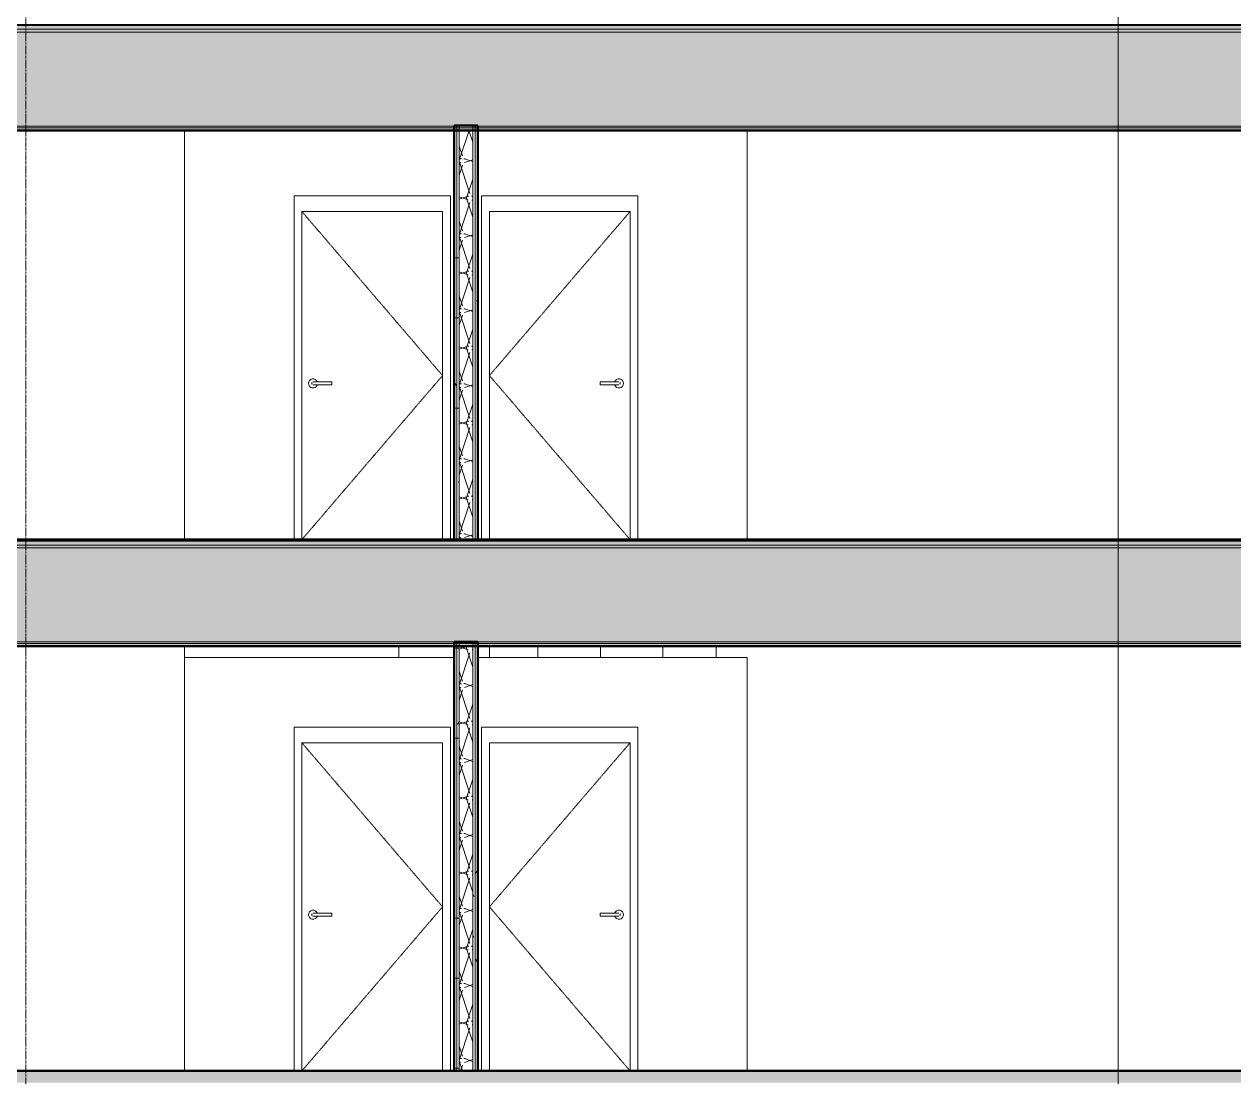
# Model space of a CAD drawing. Header units: inches. Extents: x -4168 to 1483, y -300 to 637.
# Drawn here: x -2827.8 to -2518.2, y -1.5 to 267.9 of the extents above; entities that cross this region are included whole.
import ezdxf

# ---------------------------------------------------------------- set-up
doc = ezdxf.new("R2010")
doc.units = ezdxf.units.IN
doc.header["$MEASUREMENT"] = 0
doc.linetypes.add('Dash 1_16_', pattern=[0.125, 0.0625, -0.0625])
doc.linetypes.add('Grid Line 1_2_', pattern=[0.875, 0.5, -0.125, 0.125, -0.125])
for name, color, linetype, lineweight in [('0-1', 7, 'Continuous', 5), ('0-3', 10, 'Continuous', 13), ('A-DOOR-1', 7, 'Dash 1_16_', 9), ('A-DOOR-2', 7, 'Continuous', 9), ('A-DOOR-FRAM-1', 7, 'Continuous', 9), ('A-FLOR-2', 8, 'Continuous', 5), ('A-FLOR-3', 251, 'Continuous', 5), ('A-FLOR-7', 192, 'Continuous', 50), ('A-FLOR-LEVL-1', 51, 'Grid Line 1_2_', 9), ('A-FLOR-MCUT', 51, 'Continuous', 13), ('A-FLOR-PATT-2', 8, 'Continuous', 9), ('A-WALL-2', 10, 'Continuous', 13), ('A-WALL-PATT-1', 7, 'Continuous', 9), ('A-WALL-PATT-2', 253, 'Continuous', 9), ('A-WALL-PATT-3', 55, 'Continuous', 9), ('G-ANNO-SYMB-1', 111, 'Continuous', 9), ('I-WALL-1', 250, 'Continuous', 50), ('I-WALL-2', 135, 'Continuous', 13), ('S-GRID-1', 1, 'Grid Line 1_2_', 9)]:
    doc.layers.add(name, color=color, linetype=linetype, lineweight=lineweight)
pattern_1 = [(0, (-3769.654, 146.633), (30.72, 7.68), [1.267, -21.773, 1.267, -21.773, -122.88]), (0, (-3769.654, 146.633), (30.72, 7.68), [-46.08, 1.267, -44.813, 1.267, -21.773, -53.76]), (0, (-3769.654, 146.633), (30.72, 7.68), [-115.2, 1.267, -14.093, 1.267, -37.133]), (120, (-3758.134, 150.473), (-22.011075, 22.7643), [1.267, -21.773, 1.267, -21.773, -122.88]), (120, (-3758.134, 150.473), (-22.011075, 22.7643), [-46.08, 1.267, -44.813, 1.267, -21.773, -53.76]), (120, (-3758.134, 150.473), (-22.011075, 22.7643), [-115.2, 1.267, -14.093, 1.267, -37.133]), (240, (-3754.294, 165.833), (-8.708925, -30.4443), [1.267, -21.773, 1.267, -21.773, -122.88]), (240, (-3754.294, 165.833), (-8.708925, -30.4443), [-46.08, 1.267, -44.813, 1.267, -21.773, -53.76]), (240, (-3754.294, 165.833), (-8.708925, -30.4443), [-115.2, 1.267, -14.093, 1.267, -37.133])]
pattern_2 = [(161.57, (-3769.174, 147.113), (-3.8399538, -1.54e-05), [0, -27.322, 3.034, 0]), (18.43, (-3770.134, 147.113), (-3.8399538, 1.54e-05), [0, -27.322, 3.034, 0]), (108.43, (-3769.174, 147.113), (1.919622, -9.6005246), [9.106, -21.25]), (71.57, (-3770.134, 147.113), (1.919622, 9.6005246), [9.106, -21.25])]
pattern_3 = [(0, (-3769.654, 146.633), (15.36, 3.84), [1.267, -10.253, 1.267, -10.253, -61.44]), (0, (-3769.654, 146.633), (15.36, 3.84), [-23.04, 1.267, -21.773, 1.267, -10.253, -26.88]), (0, (-3769.654, 146.633), (15.36, 3.84), [-57.6, 1.267, -6.413, 1.267, -17.933]), (120, (-3763.894, 148.553), (-11.0055376, 11.38215), [1.267, -10.253, 1.267, -10.253, -61.44]), (120, (-3763.894, 148.553), (-11.0055376, 11.38215), [-23.04, 1.267, -21.773, 1.267, -10.253, -26.88]), (120, (-3763.894, 148.553), (-11.0055376, 11.38215), [-57.6, 1.267, -6.413, 1.267, -17.933]), (240, (-3761.974, 156.233), (-4.3544624, -15.22215), [1.267, -10.253, 1.267, -10.253, -61.44]), (240, (-3761.974, 156.233), (-4.3544624, -15.22215), [-23.04, 1.267, -21.773, 1.267, -10.253, -26.88]), (240, (-3761.974, 156.233), (-4.3544624, -15.22215), [-57.6, 1.267, -6.413, 1.267, -17.933])]
pattern_4 = [(0, (-3769.654, 146.633), (0, 4.798), []), (315, (-3769.654, 146.633), (4.7984266, 0), [6.786, -6.786]), (45, (-3769.654, 146.633), (4.7984266, 0), [6.786, -6.786])]

# ---------------------------------------------------------------- blocks, each defined once
blk = doc.blocks.new('HOLLOW METAL - UNIT DOOR-2125825-BUILDING SECTION - NORTH_SOUTH THRU PARKING RAMP - LOOKING WEST')
at = {"layer": 'A-DOOR-1'}
for p, q in [((-2672.72, 352), (-2708.72, 310)), ((-2708.72, 310), (-2672.72, 268))]:
    blk.add_line(p, q, dxfattribs=at)
at = {"layer": 'A-DOOR-2'}
for p, q in [((-2672.72, 352), (-2708.72, 352)), ((-2708.72, 352), (-2708.72, 268)), ((-2672.72, 268), (-2672.72, 352)), ((-2676.27, 308.39), (-2680.4, 308.39)), ((-2680.4, 308), (-2680.4, 308.39)), ((-2680.4, 307.61), (-2680.4, 308)), ((-2680.4, 307.61), (-2676.27, 307.61))]:
    blk.add_line(p, q, dxfattribs=at)
at = {"layer": 'A-DOOR-2', "flags": 128}
for points in [[(-2675.68, 308.39), (-2675.68, 308.39), (-2675.68, 308.39), (-2675.68, 308.39), (-2675.68, 308.39), (-2675.69, 308.39), (-2675.69, 308.39), (-2675.7, 308.39), (-2675.71, 308.39), (-2675.71, 308.39), (-2675.72, 308.39), (-2675.73, 308.39), (-2675.74, 308.39), (-2675.75, 308.39), (-2675.77, 308.39), (-2675.78, 308.39), (-2675.79, 308.39), (-2675.81, 308.39), (-2675.82, 308.39), (-2675.84, 308.39), (-2675.86, 308.39), (-2675.87, 308.39), (-2675.89, 308.39), (-2675.91, 308.39), (-2675.93, 308.39), (-2675.95, 308.39), (-2675.97, 308.39), (-2675.99, 308.39), (-2676.01, 308.39), (-2676.03, 308.39), (-2676.05, 308.39), (-2676.08, 308.39), (-2676.1, 308.39), (-2676.12, 308.39), (-2676.14, 308.39), (-2676.17, 308.39), (-2676.19, 308.39), (-2676.21, 308.39), (-2676.24, 308.39), (-2676.26, 308.39), (-2676.27, 308.39)], [(-2676.27, 307.61), (-2676.24, 307.61), (-2676.22, 307.61), (-2676.2, 307.61), (-2676.17, 307.61), (-2676.15, 307.61), (-2676.13, 307.61), (-2676.1, 307.61), (-2676.08, 307.61), (-2676.06, 307.61), (-2676.04, 307.61), (-2676.02, 307.61), (-2675.99, 307.61), (-2675.97, 307.61), (-2675.95, 307.61), (-2675.93, 307.61), (-2675.91, 307.61), (-2675.9, 307.61), (-2675.88, 307.61), (-2675.86, 307.61), (-2675.84, 307.61), (-2675.83, 307.61), (-2675.81, 307.61), (-2675.8, 307.61), (-2675.78, 307.61), (-2675.77, 307.61), (-2675.76, 307.61), (-2675.75, 307.61), (-2675.74, 307.61), (-2675.73, 307.61), (-2675.72, 307.61), (-2675.71, 307.61), (-2675.7, 307.61), (-2675.7, 307.61), (-2675.69, 307.61), (-2675.69, 307.61), (-2675.68, 307.61), (-2675.68, 307.61), (-2675.68, 307.61), (-2675.68, 307.61)]]:
    blk.add_lwpolyline(points, dxfattribs=at)
at = {"layer": 'A-DOOR-2'}
for centre, radius, start, end in [((-2675.58, 308), 1.18, 0, 160.3657), ((-2675.58, 308), 1.18, 199.5633, 0), ((-2675.68, 308), 0.394, 75, 90), ((-2675.68, 308), 0.394, 270, 285), ((-2675.68, 308), 0.394, 0, 30), ((-2675.68, 308), 0.394, 330, 0)]:
    blk.add_arc(centre, radius, start, end, dxfattribs=at)
at = {"layer": 'A-DOOR-FRAM-1'}
for p, q in [((-2710.72, 356), (-2710.72, 268)), ((-2670.72, 356), (-2710.72, 356)), ((-2670.72, 268), (-2670.72, 356)), ((-2708.72, 352), (-2708.72, 268)), ((-2708.72, 352), (-2672.72, 352)), ((-2672.72, 352), (-2672.72, 268))]:
    blk.add_line(p, q, dxfattribs=at)
blk = doc.blocks.new('HOLLOW METAL - UNIT DOOR-2125824-BUILDING SECTION - NORTH_SOUTH THRU PARKING RAMP - LOOKING WEST')
at = {"layer": 'A-DOOR-1'}
for p, q in [((-2756.72, 352), (-2720.72, 310)), ((-2720.72, 310), (-2756.72, 268))]:
    blk.add_line(p, q, dxfattribs=at)
at = {"layer": 'A-DOOR-2'}
for p, q in [((-2756.72, 352), (-2756.72, 268)), ((-2720.72, 352), (-2756.72, 352)), ((-2720.72, 268), (-2720.72, 352)), ((-2749.05, 308.39), (-2753.18, 308.39)), ((-2753.18, 307.61), (-2749.05, 307.61)), ((-2749.05, 308.39), (-2749.05, 308)), ((-2749.05, 308), (-2749.05, 307.61))]:
    blk.add_line(p, q, dxfattribs=at)
at = {"layer": 'A-DOOR-2', "flags": 128}
for points in [[(-2753.18, 308.39), (-2753.2, 308.39), (-2753.23, 308.39), (-2753.25, 308.39), (-2753.27, 308.39), (-2753.3, 308.39), (-2753.32, 308.39), (-2753.34, 308.39), (-2753.37, 308.39), (-2753.39, 308.39), (-2753.41, 308.39), (-2753.43, 308.39), (-2753.45, 308.39), (-2753.47, 308.39), (-2753.49, 308.39), (-2753.51, 308.39), (-2753.53, 308.39), (-2753.55, 308.39), (-2753.57, 308.39), (-2753.59, 308.39), (-2753.6, 308.39), (-2753.62, 308.39), (-2753.64, 308.39), (-2753.65, 308.39), (-2753.66, 308.39), (-2753.68, 308.39), (-2753.69, 308.39), (-2753.7, 308.39), (-2753.71, 308.39), (-2753.72, 308.39), (-2753.73, 308.39), (-2753.74, 308.39), (-2753.75, 308.39), (-2753.75, 308.39), (-2753.76, 308.39), (-2753.76, 308.39), (-2753.77, 308.39), (-2753.77, 308.39), (-2753.77, 308.39), (-2753.77, 308.39)], [(-2753.77, 307.61), (-2753.77, 307.61), (-2753.77, 307.61), (-2753.77, 307.61), (-2753.76, 307.61), (-2753.76, 307.61), (-2753.75, 307.61), (-2753.75, 307.61), (-2753.74, 307.61), (-2753.73, 307.61), (-2753.72, 307.61), (-2753.71, 307.61), (-2753.7, 307.61), (-2753.69, 307.61), (-2753.68, 307.61), (-2753.67, 307.61), (-2753.65, 307.61), (-2753.64, 307.61), (-2753.62, 307.61), (-2753.61, 307.61), (-2753.59, 307.61), (-2753.57, 307.61), (-2753.56, 307.61), (-2753.54, 307.61), (-2753.52, 307.61), (-2753.5, 307.61), (-2753.48, 307.61), (-2753.46, 307.61), (-2753.44, 307.61), (-2753.42, 307.61), (-2753.39, 307.61), (-2753.37, 307.61), (-2753.35, 307.61), (-2753.33, 307.61), (-2753.3, 307.61), (-2753.28, 307.61), (-2753.26, 307.61), (-2753.23, 307.61), (-2753.21, 307.61), (-2753.19, 307.61), (-2753.18, 307.61)]]:
    blk.add_lwpolyline(points, dxfattribs=at)
at = {"layer": 'A-DOOR-2'}
for centre, radius, start, end in [((-2753.87, 308), 1.18, 19.6343, 180), ((-2753.87, 308), 1.18, 180, 340.4367), ((-2753.77, 308), 0.394, 150, 180), ((-2753.77, 308), 0.394, 180, 210), ((-2753.77, 308), 0.394, 90, 105), ((-2753.77, 308), 0.394, 255, 270)]:
    blk.add_arc(centre, radius, start, end, dxfattribs=at)
at = {"layer": 'A-DOOR-FRAM-1'}
for p, q in [((-2758.72, 356), (-2758.72, 268)), ((-2718.72, 356), (-2758.72, 356)), ((-2718.72, 268), (-2718.72, 356)), ((-2756.72, 268), (-2756.72, 352)), ((-2756.72, 352), (-2720.72, 352)), ((-2720.72, 268), (-2720.72, 352))]:
    blk.add_line(p, q, dxfattribs=at)
blk = doc.blocks.new('CTR - 1st Phase - Common Walls_rvt-1-BUILDING SECTION - NORTH_SOUTH THRU PARKING RAMP - LOOKING WEST')
at = {"layer": 'A-WALL-PATT-1'}
h = blk.add_hatch(dxfattribs=at)
h.set_pattern_fill('FP_1', color=256, style=0, pattern_type=2)
h.set_pattern_definition(pattern_1)
h.paths.add_polyline_path([(-2717.1, 136), (-2717.1, 240.75), (-2717.72, 240.75), (-2717.72, 136)], flags=0)
h = blk.add_hatch(dxfattribs=at)
h.set_pattern_fill('FP_1', color=256, style=0, pattern_type=2)
h.set_pattern_definition(pattern_1)
h.paths.add_polyline_path([(-2717.1, 136), (-2716.47, 136), (-2716.47, 240.75), (-2717.1, 240.75), (-2717.1, 160.21)], flags=0)
h = blk.add_hatch(dxfattribs=at)
h.set_pattern_fill('FP_1', color=256, style=0, pattern_type=2)
h.set_pattern_definition(pattern_1)
h.paths.add_polyline_path([(-2711.72, 136), (-2711.72, 240.75), (-2712.35, 240.75), (-2712.35, 136)], flags=0)
h = blk.add_hatch(dxfattribs=at)
h.set_pattern_fill('FP_1', color=256, style=0, pattern_type=2)
h.set_pattern_definition(pattern_1)
h.paths.add_polyline_path([(-2717.1, 0), (-2717.1, 108.75), (-2717.72, 108.75), (-2717.72, 0)], flags=0)
h = blk.add_hatch(dxfattribs=at)
h.set_pattern_fill('FP_1', color=256, style=0, pattern_type=2)
h.set_pattern_definition(pattern_1)
h.paths.add_polyline_path([(-2717.1, 0), (-2716.47, 0), (-2716.47, 108.75), (-2717.1, 108.75), (-2717.1, 3.03)], flags=0)
h = blk.add_hatch(dxfattribs=at)
h.set_pattern_fill('FP_1', color=256, style=0, pattern_type=2)
h.set_pattern_definition(pattern_1)
h.paths.add_polyline_path([(-2712.35, 0), (-2712.35, 108.75), (-2712.97, 108.72), (-2712.97, 0)], flags=0)
h = blk.add_hatch(dxfattribs=at)
h.set_pattern_fill('FP_1', color=256, style=0, pattern_type=2)
h.set_pattern_definition(pattern_1)
h.paths.add_polyline_path([(-2712.32, 0), (-2711.72, 0), (-2711.72, 108.75), (-2712.35, 108.74), (-2712.35, 0)], flags=0)
at = {"layer": 'A-WALL-PATT-2'}
h = blk.add_hatch(dxfattribs=at)
h.set_pattern_fill('FP_4', color=256, style=0, pattern_type=2)
h.set_pattern_definition(pattern_2)
h.paths.add_polyline_path([(-2712.97, 136), (-2712.97, 240.75), (-2716.47, 240.75), (-2716.47, 136)], flags=0)
h = blk.add_hatch(dxfattribs=at)
h.set_pattern_fill('FP_4', color=256, style=0, pattern_type=2)
h.set_pattern_definition(pattern_2)
h.paths.add_polyline_path([(-2712.97, 0), (-2712.97, 108.75), (-2716.47, 108.75), (-2716.47, 0)], flags=0)
at = {"layer": 'A-WALL-2'}
for p, q in [((-2717.1, 242), (-2717.1, 136)), ((-2716.47, 242), (-2716.47, 136)), ((-2712.97, 242), (-2712.97, 136)), ((-2712.35, 242), (-2712.35, 136)), ((-2717.1, 0), (-2717.1, 109.87)), ((-2716.47, 0), (-2716.47, 109.87)), ((-2712.97, 0), (-2712.97, 109.87)), ((-2712.35, 0), (-2712.35, 109.87))]:
    blk.add_line(p, q, dxfattribs=at)
at = {"layer": 'I-WALL-1'}
for p, q in [((-2717.72, 242), (-2717.72, 136)), ((-2711.72, 242), (-2717.72, 242)), ((-2711.72, 136), (-2711.72, 242)), ((-2717.72, 136), (-2711.72, 136)), ((-2717.72, 109.87), (-2717.72, 0)), ((-2711.72, 109.87), (-2717.72, 109.87)), ((-2711.72, 0), (-2711.72, 109.87)), ((-2717.72, 0), (-2711.72, 0))]:
    blk.add_line(p, q, dxfattribs=at)
at = {"layer": 'I-WALL-2'}
for p, q in [((-2786.72, 240.75), (-2786.72, 136)), ((-2642.72, 136), (-2642.72, 240.75)), ((-2758.72, 136), (-2758.72, 224)), ((-2758.72, 224), (-2718.72, 224)), ((-2718.72, 224), (-2718.72, 136)), ((-2710.72, 136), (-2710.72, 224)), ((-2710.72, 224), (-2670.72, 224)), ((-2670.72, 224), (-2670.72, 136)), ((-2786.72, 105.87), (-2786.72, 108.75)), ((-2731.92, 108.75), (-2731.92, 105.87)), ((-2708.66, 108.75), (-2708.66, 105.87)), ((-2650.72, 108.75), (-2650.72, 105.87)), ((-2717.72, 105.87), (-2786.72, 105.87)), ((-2786.72, 105.87), (-2786.72, 0)), ((-2642.72, 105.87), (-2711.72, 105.87)), ((-2642.72, 0), (-2642.72, 105.87)), ((-2758.72, 0), (-2758.72, 88)), ((-2758.72, 88), (-2718.72, 88)), ((-2718.72, 88), (-2718.72, 0)), ((-2710.72, 0), (-2710.72, 88)), ((-2710.72, 88), (-2670.72, 88)), ((-2670.72, 88), (-2670.72, 0))]:
    blk.add_line(p, q, dxfattribs=at)
at = {"layer": '0-3'}
for name, p in [('HOLLOW METAL - UNIT DOOR-2125824-BUILDING SECTION - NORTH_SOUTH THRU PARKING RAMP - LOOKING WEST', (0, -132)), ('HOLLOW METAL - UNIT DOOR-2125825-BUILDING SECTION - NORTH_SOUTH THRU PARKING RAMP - LOOKING WEST', (0, -132)), ('HOLLOW METAL - UNIT DOOR-2125824-BUILDING SECTION - NORTH_SOUTH THRU PARKING RAMP - LOOKING WEST', (0, -268)), ('HOLLOW METAL - UNIT DOOR-2125825-BUILDING SECTION - NORTH_SOUTH THRU PARKING RAMP - LOOKING WEST', (0, -268))]:
    blk.add_blockref(name, p, dxfattribs=at)
blk = doc.blocks.new('CTR - 1st Phase -Stairs _ Elevators_rvt-1-BUILDING SECTION - NORTH_SOUTH THRU PARKING RAMP - LOOKING WEST')
at = {"layer": 'A-WALL-PATT-3'}
h = blk.add_hatch(dxfattribs=at)
h.set_pattern_fill('FP_19', color=256, style=0, pattern_type=2)
h.set_pattern_definition([(0, (-2640.324, 0), (0, 8), []), (90, (-2640.324, 0), (-8, 8), [8, -8])])
h.paths.add_polyline_path([(-2650.72, 105.87), (-2650.72, 108.75), (-2708.66, 108.75), (-2708.66, 105.87), (-2664.28, 105.87)], flags=0)

msp = doc.modelspace()

# ---------------------------------------------------------------- hatches: boundary and pattern name
at = {"layer": 'A-FLOR-2'}
h = msp.add_hatch(color=256, dxfattribs=at)
h.paths.add_polyline_path([(-2076.1737, 267.625), (-2076.1737, 267.875), (-3408.6737, 267.875), (-3408.6737, 267.625), (-2127.9861, 267.625)], flags=0)
h.paths.add_polyline_path([(-3857.9737, 267.625), (-3479.2237, 267.625), (-3479.2237, 267.875), (-3857.9737, 267.875)], flags=0)
msp.add_hatch(color=256, dxfattribs=at).paths.add_polyline_path([(-3203.3237, 135.625), (-2076.1737, 135.625), (-2076.1737, 135.875), (-3203.3237, 135.875)], flags=0)
at = {"layer": 'A-FLOR-3'}
h = msp.add_hatch(color=256, dxfattribs=at)
h.paths.add_polyline_path([(-2077.7086, 241.375), (-2076.7987, 241.375), (-2076.7987, 241.875), (-3408.6737, 241.875), (-3408.6737, 241.375), (-2094.4678, 241.375)], flags=0)
h.paths.add_polyline_path([(-3850.4304, 241.375), (-3484.6737, 241.3823), (-3484.6737, 241.875), (-3851.8487, 241.875), (-3851.8487, 241.375)], flags=0)
h.paths.add_polyline_path([(-3481.1737, 241.375), (-3479.2237, 241.375), (-3479.2237, 241.875), (-3481.1737, 241.875), (-3481.1737, 241.3776)], flags=0)
msp.add_hatch(color=256, dxfattribs=at).paths.add_polyline_path([(-2106.1732, 109.375), (-2105.4487, 109.375), (-2105.4487, 109.875), (-3203.3237, 109.875), (-3203.3237, 109.375), (-2127.9861, 109.375)], flags=0)
at = {"layer": 'A-FLOR-PATT-2'}
h = msp.add_hatch(dxfattribs=at)
h.set_pattern_fill('FP_2', color=256, style=0, pattern_type=2)
h.set_pattern_definition(pattern_3)
h.paths.add_polyline_path([(-3857.9737, 266.625), (-3479.2237, 266.625), (-3479.2237, 267.625), (-3857.9737, 267.625)], flags=0)
h.paths.add_polyline_path([(-2076.1737, 266.625), (-2076.1737, 267.625), (-3408.6737, 267.625), (-3408.6737, 266.625), (-2127.9861, 266.625)], flags=0)
h = msp.add_hatch(dxfattribs=at)
h.set_pattern_fill('FP_3', color=256, style=0, pattern_type=2)
h.set_pattern_definition(pattern_4)
h.paths.add_polyline_path([(-2127.9861, 265.875), (-2070.6737, 265.875), (-2070.6737, 266.625), (-3408.6737, 266.625), (-3408.6737, 265.875), (-2195.0229, 265.875)], flags=0)
h.paths.add_polyline_path([(-3857.9737, 265.875), (-3479.2237, 265.875), (-3479.2237, 266.625), (-3857.9737, 266.625)], flags=0)
h = msp.add_hatch(dxfattribs=at)
h.set_pattern_fill('FP_4', color=256, style=0, pattern_type=2)
h.set_pattern_definition(pattern_2)
h.paths.add_polyline_path([(-2999.4639, 241.875), (-2070.6737, 241.875), (-2070.6737, 265.875), (-3408.6737, 265.875), (-3408.6737, 241.875), (-3066.5006, 241.875)], flags=0)
h.paths.add_polyline_path([(-3854.1824, 241.875), (-3479.2237, 241.875), (-3479.2237, 265.875), (-3857.9737, 265.875), (-3857.9737, 241.875)], flags=0)
h = msp.add_hatch(dxfattribs=at)
h.set_pattern_fill('FP_1', color=256, style=0, pattern_type=2)
h.set_pattern_definition(pattern_1)
h.paths.add_polyline_path([(-3479.2237, 240.75), (-3479.2237, 241.375), (-3481.1737, 241.375), (-3481.1737, 240.75)], flags=0)
h.paths.add_polyline_path([(-2492.6917, 240.75), (-2076.7987, 240.75), (-2076.7987, 241.375), (-3408.6737, 241.375), (-3408.6737, 240.75), (-2497.7749, 240.75)], flags=0)
h.paths.add_polyline_path([(-3484.6737, 240.75), (-3484.6737, 241.375), (-3851.8487, 241.375), (-3851.8487, 240.75), (-3485.9237, 240.75)], flags=0)
h = msp.add_hatch(dxfattribs=at)
h.set_pattern_fill('FP_2', color=256, style=0, pattern_type=2)
h.set_pattern_definition(pattern_3)
h.paths.add_polyline_path([(-3203.3237, 134.625), (-2076.1737, 134.625), (-2076.1737, 135.625), (-3203.3237, 135.625)], flags=0)
h = msp.add_hatch(dxfattribs=at)
h.set_pattern_fill('FP_3', color=256, style=0, pattern_type=2)
h.set_pattern_definition(pattern_4)
h.paths.add_polyline_path([(-2094.4678, 133.875), (-2070.6737, 133.875), (-2070.705, 134.625), (-3203.3237, 134.625), (-3203.3237, 133.875), (-2127.9861, 133.875)], flags=0)
h = msp.add_hatch(dxfattribs=at)
h.set_pattern_fill('FP_4', color=256, style=0, pattern_type=2)
h.set_pattern_definition(pattern_2)
h.paths.add_polyline_path([(-2463.1699, 109.875), (-2070.6737, 109.875), (-2070.6737, 133.875), (-3203.3237, 133.875), (-3203.3237, 109.875), (-2530.2066, 109.875)], flags=0)
h = msp.add_hatch(dxfattribs=at)
h.set_pattern_fill('FP_1', color=256, style=0, pattern_type=2)
h.set_pattern_definition(pattern_1)
h.paths.add_polyline_path([(-3200.5741, 108.75), (-2105.4487, 108.75), (-2105.4487, 109.375), (-3203.3237, 109.375), (-3203.3237, 108.75)], flags=0)
h = msp.add_hatch(dxfattribs=at)
h.set_pattern_fill('FP_2', color=256, style=0, pattern_type=2)
h.set_pattern_definition(pattern_3)
h.paths.add_polyline_path([(-2650.7237, -3), (-2099.3237, -3), (-2099.3237, 0), (-3212.3737, 0), (-3212.3737, -3), (-2664.2801, -3)], flags=0)

# ---------------------------------------------------------------- linework, layer by layer
at = {"layer": 'A-FLOR-7'}
for p, q in [((-3408.6737, 240.75), (-2076.7987, 240.75)), ((-2076.7987, 136), (-3852.4737, 136)), ((-3203.3237, 108.75), (-2105.4487, 108.75)), ((-2105.4487, 0), (-3212.3737, 0))]:
    msp.add_line(p, q, dxfattribs=at)
at = {"layer": 'A-FLOR-LEVL-1'}
for p, q in [((-4167.9645, 136), (-1830.091, 136)), ((-4167.9645, 0), (-1830.091, 0))]:
    msp.add_line(p, q, dxfattribs=at)
at = {"layer": 'A-FLOR-MCUT'}
for p, q in [((-2076.1737, 267.875), (-3408.6737, 267.875)), ((-2076.1737, 267.625), (-3408.6737, 267.625)), ((-2076.1737, 266.625), (-3408.6737, 266.625)), ((-2070.6737, 265.875), (-3408.6737, 265.875)), ((-2076.7987, 241.875), (-3408.6737, 241.875)), ((-2076.7987, 241.375), (-3408.6737, 241.375)), ((-2076.1737, 135.875), (-3852.4737, 135.875)), ((-2076.1737, 135.625), (-3852.4737, 135.625)), ((-2076.1737, 134.625), (-3203.3237, 134.625)), ((-2070.6737, 133.875), (-3203.3237, 133.875)), ((-3203.3237, 109.875), (-2096.8237, 109.875)), ((-2105.4487, 109.375), (-3203.3237, 109.375))]:
    msp.add_line(p, q, dxfattribs=at)
at = {"layer": 'G-ANNO-SYMB-1'}
msp.add_line((-2547.8212, 454.1414), (-2547.8212, -184.9308), dxfattribs=at)
at = {"layer": 'S-GRID-1'}
msp.add_line((-2827.3237, -159.8356), (-2827.3237, 470.5), dxfattribs=at)

# ---------------------------------------------------------------- block references
at = {"layer": '0-1'}
for name in ['CTR - 1st Phase - Common Walls_rvt-1-BUILDING SECTION - NORTH_SOUTH THRU PARKING RAMP - LOOKING WEST', 'CTR - 1st Phase -Stairs _ Elevators_rvt-1-BUILDING SECTION - NORTH_SOUTH THRU PARKING RAMP - LOOKING WEST']:
    msp.add_blockref(name, (0, 0), dxfattribs=at)

doc.saveas('drawing.dxf')
